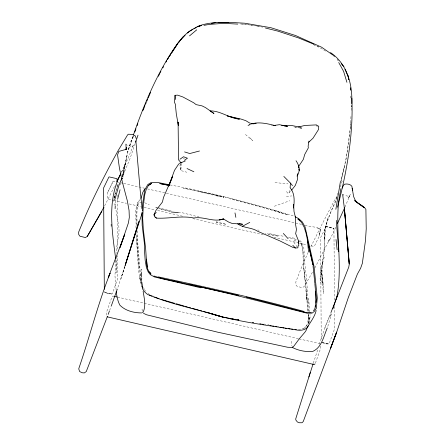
<?xml version="1.0" encoding="UTF-8"?>
<svg xmlns="http://www.w3.org/2000/svg" width="445" height="445" viewBox="0 0 445 445"><rect width="100%" height="100%" fill="white"/><g stroke="black" fill="none" stroke-linecap="round" stroke-linejoin="round"><path stroke-width="0.33" stroke-dasharray="2.23 1.67" d="M308.758 323.432L308.791 314.053M308.802 311.372L306.56 278.987L304.936 264.591L303.829 248.01L301.821 242.43L299.246 239.989M111.1 224.224L111.272 227.556M111.117 224.191L111.089 226.188L111.194 224.163M115.199 200.712L115.038 208.8L114.938 203.777L119.049 228.229L118.949 233.158L116.484 248.716L116.679 253.361M350.465 126.514L350.977 115.745M351.233 110.36L351.339 105.615L351.394 106.995M141.527 273.847L141.849 269.18L141.504 273.914M181.404 163.304L180.831 170.563L186.828 172.237M303.696 328.566L306.293 326.563L307.712 322.809L308.413 317.613M327.943 217.983L325.117 228.958L324.227 240.005L324.622 229.648C325.607 242.798 323.103 255.614 321.729 268.58C322.18 273.881 321.529 279.56 323.031 284.65L321.462 270.132L322.041 277.552M322.803 262.344L321.868 272.863L323.259 284.878L323.331 293.528L322.987 288.121L320.478 278.342L320.545 270.454L324.683 255.614M308.201 320.272L308.396 314.849M219.48 195.733L183.351 188.146L223.874 196.79L223.746 197.925L223.874 196.79L278.976 211.965L288.087 214.813L263.084 207.57L230.499 198.965M350.432 127.187C348.696 145.343 345.581 163.354 340.942 180.993M350.983 122.514L346.338 158.019L340.903 181.688M132.899 136.387C127.02 149.437 125.829 163.665 123.037 177.516L122.497 178.795M142.383 288.121L140.776 280.061L141.154 277.697M319.182 344.374L325.579 325.796L329.834 315.349M216.187 222.294L216.281 221.749L226.366 224.391L216.187 222.294L216.62 221.955M309.091 322.875L310.215 316.545L310.037 314.515M308.424 323.966L310.026 316.79L308.407 323.509M133.189 136.482L127.676 151.778L123.12 173.756L122.236 176.359M126.597 156.434L122.314 177.015L125.479 163.109L124.734 165.662L121.146 173.127M289.962 190.31L289.589 192.018L288.866 192.924L287.442 193.041L285.946 190.226M340.965 180.809L344.469 166.408M142.005 202.592L139.713 202.436L138.206 203.832C136.315 210.129 137.038 216.81 137.027 223.29M113.475 201.363L114.499 197.413M140.192 199.488C133.016 206.836 136.921 218.306 135.909 227.49M337.716 193.152L335.758 200.272L327.982 219.14L325.117 228.958M330.663 316.762L327.531 327.309M115.333 193.976L118.214 184.191L114.026 197.424M122.425 176.092L124.066 170.78M337.088 197.458L335.858 201.407L330.796 211.764L325.417 226.811L324.277 252.042L321.996 264.536L321.579 273.419L322.625 283.954L323.259 284.878M340.353 186.922L342.6 179.674M124.739 266.633L117.525 288.477M124.778 266.638L120.99 278.559L124.778 266.705M313.325 363.192L317.83 349.386M135.124 143.59L129.812 159.177L122.458 176.782M315.427 363.098L320.283 349.381L320.389 344.38M133.239 136.448L127.676 151.778M291.531 341.259L291.876 345.715M132.577 138.384L133.294 136.431M109.598 310.538L111.022 306.677M114.081 197.714L115.795 193.603M324.9 327.998L330.68 313.247M120.161 184.736L120.923 182.828M122.442 179.007L122.954 177.739L122.381 178.845M335.897 227.178L329.901 239.488L328.532 241.357L329.267 239.977L314.765 268.124M114.003 198.286L115.021 195.794M344.981 207.047L350.354 194.231L348.213 198.598L349.698 195.956L347.484 196.084L344.536 195.422M114.104 198.32L115.222 195.867M121.346 172.404L128.216 157.969L133.639 144.492L132.566 146.405L132.96 146.099L131.258 146.322L127.743 145.493L125.935 144.441M107.851 192.162L112.941 181.588L113.603 181.115L120.367 182.672M112.941 181.588L107.796 192.251L107.206 198.197L107.506 198.854L112.986 200.211M308.129 252.404L301.343 267.862L295.819 281.98L296.103 285.278L297.071 286.263L300.586 287.281L302.583 287.487L304.324 286.413L312.746 271.661M310.866 246.83L321.218 225.776L333.995 201.29L337.193 196.139M104.636 205.851L114.499 186.338M138.206 203.832L137.21 205.579L136.365 213.683L136.515 225.771M180.542 164.105L179.936 165.078L180.831 170.563L180.659 164.327M306.872 325.084C305.248 328.777 300.909 329.689 297.26 329.217M140.776 280.061L141.988 278.37M288.866 192.924L291.152 190.638M137.405 202.953L138.979 201.524L140.748 201.557M250.958 124.606L247.743 125.462L250.19 124.444M247.743 125.462L250.057 124.544M274.348 206.246L289.751 200.756M286.396 196.501L291.748 195.922M271.411 125.84L272.779 125.802M241.68 23.947L246.452 24.414M247.131 24.481L248.494 24.614M275.01 182.567L287.993 183.885M240.345 23.919L249.845 24.987M250.524 25.059L252.56 25.293M299.596 127.988L302.544 128.327L299.93 127.887M178.273 212.248L182.211 212.738L198.932 216.976M199.46 191.623L215.975 195.767L223.874 196.79M268.168 234.643L278.398 236.2L265.125 233.308M288.432 237.09L295.619 238.459M257.733 229.976L259.096 230.204M251.197 25.02L252.543 25.248M253.216 25.359L255.908 25.816M256.581 25.927L258.606 26.266M294.039 126.903L296.003 127.231M269.37 233.675L284.516 236.434M277.263 326.28L278.603 326.513M170.669 211.447L164.656 210.313L158.921 208.555M264.464 324.032L265.737 324.255M267.656 324.594L268.925 324.817M215.975 195.767L223.69 197.218M170.04 184.92C211.725 192.774 252.782 203.632 293.383 215.853L294.534 216.448M290.34 238.236L294.868 239.104L297.216 240.027M295.274 127.142L297.744 127.626M255.274 25.593L257.255 26.01M257.916 26.149L259.897 26.567M260.559 26.706L264.519 27.54M121.046 182.828L123.076 183.296M123.749 183.451L144.046 188.118M147.434 188.897L165.701 193.102M166.374 193.258L301.699 224.391M305.081 225.17C309.358 227.462 316.974 225.893 320.261 229.548L319.593 235.461L314.437 246.091L313.797 246.408L310.415 245.629M113.664 200.361L126.508 203.321M129.211 203.944L141.382 206.741M144.091 207.364L154.905 209.851M157.613 210.474L183.301 216.387M192.768 218.562L264.436 235.055M273.903 237.23L298.918 242.987M299.596 243.142L307.033 244.85M322.464 342.578L328.393 343.941L329.211 343.551L334.445 329.205L334.774 327.192L334.596 306.349M114.276 296.359L112.919 296.047L111.745 297.538L106.717 311.684L106.806 316.167M117.658 297.138L298.395 338.723M299.073 338.879L319.382 343.551M321.563 342.238L328.766 343.896L326.752 343.963L321.841 342.644M169.378 211.141L159.099 208.494M157.875 207.631L172.365 211.342M158.431 208.31L155.099 207.381L158.287 208.36M183.179 158.426L184.386 158.776M317.263 227.974L319.977 228.847M293.973 240.35L297.521 241.513M274.331 210.329L282.38 213.255M144.603 202.742L149.209 204.589M152.407 295.791L154.148 296.515M313.241 44.478L316.373 45.807M313.241 44.4L316.373 45.774M317.001 46.052L327.036 51.909M317.268 46.019L319.009 46.936M148.035 293.539L150.137 294.762M245.406 134.462L252.821 140.72L248.649 136.637M298.389 240.489C302.672 243.287 302.567 248.788 303.145 253.305L303.818 268.368L307.918 311.194M337.343 59.591L338.311 60.537M337.293 59.541L338.239 60.559M144.809 290.123L145.621 291.219M293.772 242.186L297.115 246.819M316.228 124.906L317.702 127.721M308.474 316.729L309.62 318.932M144.403 289.573L142.144 284.333L140.781 277.491M142.317 287.982C136.571 271.033 138.506 252.493 136.075 234.916M300.881 242.859L302.294 246.714M139.268 276.779L143.023 289.651M142.6 287.503C138.378 269.592 138.245 250.908 136.76 232.596M320.033 278.336L320.867 282.625M301.777 244.967L303.145 253.305M115.767 259.513L116.278 262.895L116.067 272.729L116.957 260.002L116.818 256.682M142.901 288.421L141.488 277.791M306.16 289.389L307.095 301.126C306.36 284.55 302.962 268.213 302.962 251.592M303.818 268.368L305.415 281.407M136.153 238.292L139.14 268.68M306.711 296.587L308.229 311.99M308.58 298.25L309.792 311.8M142.228 311.261L141.927 307.417M140.576 275.772L137.716 242.136L137.16 229.203M308.19 314.548L308.463 317.908M116.095 289.862L114.932 275.305L115.878 263.818L115.711 260.347M350.916 96.042L351.005 98.095M350.938 96.47L350.994 97.855M351.289 105.465L351.339 106.845M104.336 291.353L104.564 292.354L105.159 292.543L111.728 294.067L112.424 293.583L117.803 278.359L117.614 255.48M334.54 300.097L333.928 229.231L333.75 228.346L333.133 228.057L326.775 226.577L325.957 226.867L320.545 237.736L321.24 340.525M117.024 184.085L117.057 188.246M117.113 195.177L117.13 197.257M117.152 200.028L117.569 249.934M320.255 229.409L319.593 235.461L320.255 229.409M329.901 239.488L328.549 240.317L329.901 239.488M326.669 226.483L325.957 226.794L334.089 228.697L332.254 227.634L326.669 226.483M111.695 293.923L108.263 293.711L104.497 292.265L111.695 293.923"/><path stroke-width="0.67" d="M351.772 103.607C352.679 84.606 347.128 63.657 330.474 52.566M315.989 302.45L315.911 295.83L314.854 283.565M297.566 173.595L297.332 179.941L295.347 185.359L291.608 190.182M293.489 206.881L293.622 204.377L294.023 211.586L295.513 217.516L295.397 223.574L296.465 229.481L295.652 233.675L298.628 241.19L298.751 245.824M141.265 277.296L141.504 273.914M290.107 187.634L290.468 183.118L283.827 176.426M253.528 123.921L256.098 123.237L252.226 123.799L249.517 122.948L245.851 120.684L241.029 119.06L227.412 115.995L239.388 119.182C229.069 118.131 220.531 110.71 210.079 110.894L213.973 113.481L205.49 107.579L202.002 105.86L196.123 104.625L193.714 102.767L182.828 96.938L177.594 95.135L175.018 95.313L174.412 102.105L175.341 104.286L176.276 113.67L178.367 125.551L178.1 122.091L178.523 159.85L180.108 161.641L180.386 162.987M298.089 245.851L297.861 247.848L295.441 247.987L293.066 247.465L279.966 240.929L257.666 231.278C251.636 227.217 243.493 228.357 237.636 223.735M298.395 243.187L298.628 241.19M336.103 299.107L336.948 296.509C342.628 265.837 335.758 234.715 338.423 203.888C347.161 169.428 353.425 133.895 351.861 98.217M293.516 208.032C294.523 201.424 294.863 193.219 290.212 187.907M315.143 307.011L316.156 299.58L315.616 291.197M141.922 208.421L144.797 189.854L147.779 184.564L150.866 182.667L157.986 182.517L169.367 184.792M308.969 141.087L308.135 146.221L308.335 147.885L304.742 154.421L303.34 159.371L298.69 166.347L298.884 167.676M335.858 209.306L340.425 181.482M126.258 149.192L126.541 147.584L125.98 149.503M337.577 207.209L340.881 188.73M117.625 199.293L120.05 189.77M315.65 305.671L314.876 308.552L313.525 310.844M114.693 200.1L118.999 185.098L121.657 178.701M140.948 198.459L142.706 192.624L144.87 188.669M308.886 376.982L313.108 363.854M125.368 264.642L138.912 221.571L124.989 266.049M310.321 372.404L295.736 418.834L295.797 419.924L297.349 421.971L299.396 422.75L302.01 422.75L303.245 421.537L336.654 332.103L330.346 348.819L336.464 332.81L348.313 297.577L357.385 274.098L360.595 268.307L362.352 263.329L365.478 240.472L366.224 228.813L365.89 209.356C363.398 205.323 358.058 204.016 354.754 200.662L364.194 207.631L358.153 203.248L355.015 200.189L355.616 201.168L353.614 196.551L351.873 186.277C350.265 184.119 347.3 183.74 344.803 184.158L343.657 185.014L342.116 188.09M125.195 265.315L142.25 212.71M330.568 315.961L331.208 314.02M332.91 308.83L336.948 296.509M316.178 310.493C314.76 316.879 310.415 321.924 307.306 327.526C304.792 330.068 301.165 330.524 297.761 330.168C268.719 325.267 239.071 322.252 210.835 313.591M307.756 326.196L306.143 330.351L305.014 332.076L299.201 338.934L293.478 346.655L292.465 347.406L287.698 347.267L217.466 332.131L146.561 314.776L143.501 313.297M135.569 142.289L138 135.147M117.291 289.133L111.261 306.038M133.367 135.08C144.564 102.901 157.975 71.072 177.778 43.159C182.717 36.735 188.463 30.727 196.095 27.584M134.818 132.004L135.948 128.833M168.688 186.194L174.523 170.307L178.768 163.949M107.462 316.323L86.258 371.581L84.305 372.921L82.23 372.754L79.644 371.558L78.754 368.894L78.999 367.954C89.79 336.537 97.839 304.102 110.06 273.28M108.174 314.393L109.364 311.177M137.127 125.685L137.839 123.805M327.281 327.959C323.665 336.092 321.902 347.373 312.824 351.383C306.121 352.112 298.973 350.704 292.916 347.751L292.409 346.827M169.072 185.52L172.527 176.582L163.537 197.374L162.419 202.052L155.906 210.452L153.987 214.735L154.615 216.726L156.384 218.111C168.916 218.829 181.36 215.408 193.887 218.006C203.615 216.192 213.839 222.661 223.39 218.934L228.469 221.983L231.906 223.368L242.631 224.269L238.926 223.562M330.93 312.601L348.769 267.067L349.225 264.425L344.486 209.328L349.292 263.963L344.152 206.563L342.65 194.37L343.518 194.982M296.993 176.114C300.614 171.147 299.346 165.39 296.025 160.728M142.828 110.621L143.629 108.741M144.158 107.484L144.959 105.604M145.487 104.347L146.288 102.467M146.817 101.21L147.618 99.33M148.146 98.072L150.538 92.427M110.065 273.369L108.235 277.68L124.756 234.226L120.067 247.459L128.41 222.906L129.323 217.36L129.056 210.407L127.315 200.778L122.397 182.172L119.399 167.882L117.563 154.893L118.782 151.411L125.201 149.615L126.797 148.491L126.091 149.442M143.24 109.815L144.08 107.924M337.488 223.44L344.714 207.687M120.751 173.661L116.874 181.588M120.845 173.75C106.939 199.544 112.007 230.488 115.611 258.267M108.769 177.305L103.563 188.035L104.319 289.272M158.381 76.323L159.888 73.225M136.187 138.473L135.352 135.936L132.521 134.457L128.494 134.218L127.687 134.74L118.225 150.471C103.602 176.926 89.901 203.971 78.67 232.056L78.715 234.476L79.978 236.239L85.479 237.552L87.326 236.334L104.019 207.092M166.002 62.083L166.636 60.87M307.306 327.526L308.174 325.874M160.217 72.63L160.879 71.439M162.859 67.868L163.515 66.672M167.804 58.929L168.794 57.144M148.496 185.354L151.528 183.457L148.496 185.354L146.327 189.169L144.853 194.226L143.329 205.429L142.678 218.4L143.318 229.264L145.671 248.927L146.778 265.476L147.595 268.747L148.947 271.706L150.989 274.176L150.338 272.685L148.947 271.706M87.326 236.334L101.844 211.431M169.128 56.548L177.221 44.3M167.264 59.663L168.01 58.518M169.133 56.799L170.63 54.507M171.748 52.794L173.244 50.502M173.989 49.356L177.355 44.205M178.445 42.737L181.721 38.57L185.12 35.322M177.727 43.632L178.979 42.058M180.231 40.489L183.574 36.295M156.234 212.46L153.987 214.735L154.788 215.858M181.46 162.642L181.849 162.253M187.545 33.008L189.003 31.612L192.958 29.314M308.697 142.255L313.007 138.217L318.592 129.412L318.731 126.291L316.228 124.906L304.708 125.462L298.256 127.086M315.049 363.904L314.331 364.533L311.906 364.027L107.134 316.818M189.514 35.895L196.74 29.826M179.964 159.215L183.524 156.751L187.462 158.231L184.358 160.311M194.087 28.658L196.912 27.012L201.607 25.287M242.347 226.31L249.773 222.378M179.329 163.465L185.393 160.906M251.414 123.933C259.096 121.585 267.857 123.738 275.516 125.724M197.04 26.7C204.066 23.68 211.731 22.701 219.318 22.511M198.487 26.439L201.618 25.476M199.488 151L189.759 153.536L184.575 151.912M223.39 218.934L219.457 219.908L223.791 219.068M203.955 25.348L209.211 24.414L223.802 23.324L237.764 24.102M211.319 23.401L215.908 22.617M273.419 125.551L279.438 124.683L287.553 126.33L284.238 125.952M311.433 312.295L308.452 312.674L304.597 312.195L246.296 297.088M220.687 22.467L228.841 22.439M141.688 312.924C133.956 312.924 125.451 310.838 119.9 305.187C117.575 300.898 116.779 296.031 116.206 291.247M218.061 22.511L230.121 22.361L244.917 23.235L270.994 27.735L295.569 35.522L321.585 47.192L332.832 55.013M281.596 125.573L291.709 125.512L301.298 127.42M171.364 212.026L178.25 212.577M109.019 176.882L117.191 178.734M288.143 328.632L290.19 328.888M291.558 329.061L292.921 329.233M294.974 329.489L296.337 329.662M230.26 318.742L236.228 319.555M237.552 319.732L238.882 319.916L237.552 319.694M230.911 318.576L223.601 317.352L208.939 313.024M232.234 318.798L233.564 319.021M234.893 319.249L236.223 319.471M262.528 324.188L263.874 324.422M269.943 325.484L271.289 325.718M272.635 325.957L273.981 326.191M275.333 326.424L276.679 326.663M280.05 327.247L281.396 327.487M282.742 327.72L284.088 327.954M285.44 328.193L286.786 328.427M252.393 322.358L253.745 322.603M259.824 323.699L261.176 323.943M169.15 185.42L159.788 183.551L169.061 185.398M238.893 295.474L162.23 278.531L153.892 275.995M173.895 280.984L180.915 282.486M158.376 276.896C207.214 287.37 255.997 298.228 304.169 311.478M200.689 287.776L154.548 276.985L150.338 274.687L148.224 271.973L146.422 267.629L145.209 260.57L144.603 252.393L144.603 245.162L142.172 225.404L141.983 212.499M114.276 296.359L116.979 296.982M188.674 284.155L231.667 294.262L307.156 313.219L312.073 313.135L314.265 311.478L316.295 308.441L317.274 297.994L314.014 266.21L305.059 226.894L302.322 221.972L298.562 218.528L295.107 216.743M265.348 27.979L277.736 31.089L298.445 37.892L313.113 43.888M220.486 316.49C196.306 308.902 170.952 304.369 147.568 294.445C145.554 292.832 143.507 290.997 142.556 288.538M185.459 306.416L187.412 306.967M188.719 307.334L190.671 307.884M191.979 308.252L198.498 310.082M199.799 310.449L201.757 310.994M203.059 311.361L208.277 312.829L206.341 312.212M160.973 299.335L174.885 303.368M176.209 303.751L184.158 306.049M207.848 312.574L209.823 313.18M211.141 313.586L223.657 317.418M149.715 295.263L151.584 295.947M154.704 297.088L159.065 298.69M187.045 168.544L193.875 171.776M299.902 220.253L297.855 218.973L301.532 222.383L304.146 227.217L305.965 232.924L312.824 264.82M292.81 245.329L295.441 247.987M333.494 55.48L334.44 56.498M342.517 65.126L343.941 66.644M283.309 233.458L288.121 238.687M142.417 312.173L142.706 312.49L143.234 312.067C146.127 305.526 144.197 298.083 143.118 291.314M290.468 183.118L292.493 185.615M155.583 216.988L156.384 218.111M341.215 63.374L342.25 64.97M338.723 62.511L343.601 71.356L346.922 82.319M345.02 69.225L348.012 76.351M298.69 166.347L298.373 165.379L298.712 167.237M352.763 190.738L352.156 188.246M308.341 244.811L313.213 265.437M348.797 79.638L348.257 76.941L348.741 79.666M350.41 87.732L350.677 89.078M234.982 212.899L235.861 217.366M348.04 75.533L348.763 79.544M350.454 88.911L350.699 90.246M299.046 169.094L299.274 170.335L299.079 169.005M146.355 259.174L147.69 267.128M313.046 266.06L314.804 282.937M175.018 95.313L175.564 99.519M142.461 210.986L140.559 194.476L135.864 140.887M336.014 239.488L337.143 249.829M307.272 238.971L308.569 251.853M336.303 220.414L338.762 251.686M125.952 144.108L126.135 149.108M116.979 179.235L116.996 181.315"/></g></svg>
